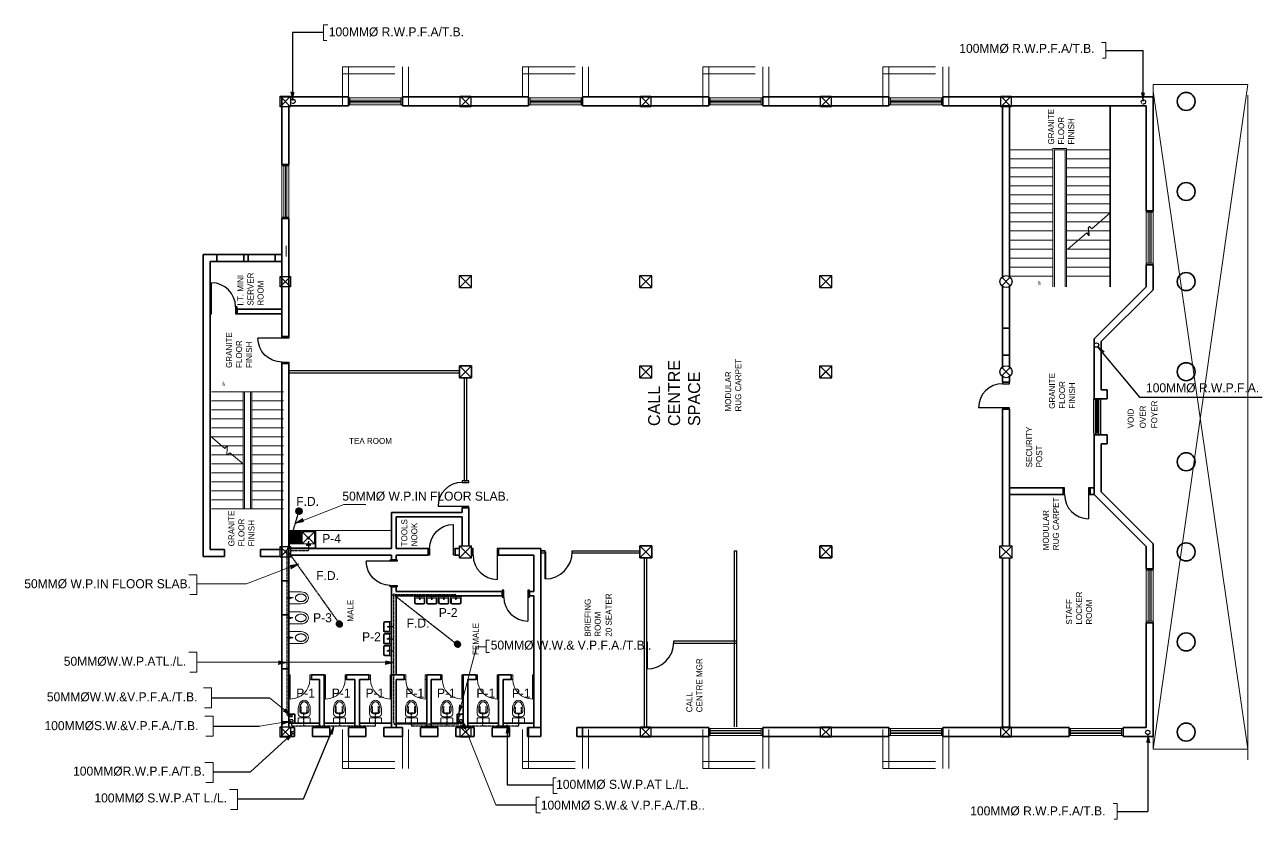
# Model space of a CAD drawing. Header units: millimetres. Extents: x -162225 to 333452, y -329082 to -56676.
# Drawn here: x 20027 to 61241, y -133735 to -107278 of the extents above; entities that cross this region are included whole.
import ezdxf

# ---------------------------------------------------------------- set-up
doc = ezdxf.new("R2010")
doc.units = ezdxf.units.MM
doc.header["$LTSCALE"] = 7
doc.header["$MEASUREMENT"] = 0
doc.linetypes.add('DASHED2', pattern=[0.375, 0.25, -0.125])
doc.linetypes.add('HIDDEN', pattern=[0.375, 0.25, -0.125])
doc.layers.get('0').update_dxf_attribs({"lineweight": 5})
for name, color, linetype, lineweight in [('Dim', 1, 'Continuous', 13), ('Fixtures', 7, 'Continuous', 5), ('gridlines', 8, 'DASHED2', 5), ('Handrails', 8, 'Continuous', 5), ('LAYER1', 8, 'Continuous', 5), ('Layer2', 8, 'Continuous', 25), ('Layer4', 8, 'Continuous', 5), ('Layer5', 8, 'Continuous', 25), ("Supervisor's seat", 8, 'Continuous', 25), ('text', 8, 'Continuous', 5), ('TEXT3', 8, 'Continuous', 5), ('WALLS', 8, 'Continuous', 35), ('WIN-DOOR', 8, 'Continuous', 13), ('win_doors', 8, 'Continuous', 13), ('WINDOWS_DOORS', 8, 'Continuous', 5)]:
    doc.layers.add(name, color=color, linetype=linetype, lineweight=lineweight)
doc.layers.add('DOORS', color=8, linetype='Continuous')
doc.layers.add('DRAINAGE', color=6, linetype='Continuous')
doc.layers.get('Dim').off()
doc.styles.add('LUCY', font='LSANSI.TTF')
doc.styles.add('STYLUS', font='stylu.ttf')

# ---------------------------------------------------------------- blocks, each defined once
blk = doc.blocks.new('W1800')
at = {"layer": 'WIN-DOOR'}
for points in [[(0, 0), (230, 0), (230, -50), (0, -50)], [(0, -1800), (230, -1800), (230, -1750), (0, -1750)]]:
    blk.add_lwpolyline(points, close=True, dxfattribs=at)
at = {"layer": 'WINDOWS_DOORS'}
for p, q in [((0, -1800), (0, 0)), ((0, 0), (230, 0)), ((230, 0), (230, -1800)), ((69, -1750), (69, -50)), ((114, -50), (114, -1750)), ((161, -1750), (161, -50)), ((230, -1800), (0, -1800))]:
    blk.add_line(p, q, dxfattribs=at)
blk = doc.blocks.new('w1200')
for p, q in [((50, 230), (0, 230)), ((0, 165), (1200, 165)), ((0, 65), (1200, 65)), ((0, 0), (50, 0)), ((50, 230), (1200, 230)), ((50, 65), (50, 165)), ((50, 125), (1150, 125)), ((50, 105), (1150, 105)), ((50, 0), (1200, 0)), ((1200, 230), (1150, 230)), ((1150, 165), (1150, 65)), ((1150, 0), (1200, 0))]:
    blk.add_line(p, q)
blk = doc.blocks.new('STEP ARROW')
at = {"layer": 'text', "insert": (4454, 51), "char_height": 80, "width": 68, "attachment_point": 7}
blk.add_mtext('{\\fStylus BT|b0|i0|c0|p34;UP}', dxfattribs=at)
blk = doc.blocks.new('STEP CUT')
at = {"layer": 'Handrails', "linetype": 'Continuous'}
for p, q in [((333, 571), (-86, 79)), ((-225, -85), (-599, -524))]:
    blk.add_line(p, q, dxfattribs=at)
for points, knots in [([(-224, 17), (-266, 20), (-337, 17), (-265, -49), (-225, -85)], [321.725709, 321.725709, 321.725709, 321.725709, 418.129398, 535.034836, 535.034836, 535.034836, 535.034836]), ([(-86, 79), (-42, 49), (80, -36), (-134, 10), (-224, 17)], [0, 0, 0, 0, 115.30598, 321.725709, 321.725709, 321.725709, 321.725709])]:
    blk.add_open_spline(points, degree=3, knots=knots, dxfattribs=at)
blk = doc.blocks.new('wc')
for p, q in [((0, 458), (0, 308)), ((50, 458), (50, 408)), ((350, 408), (350, 458)), ((400, 308), (400, 458)), ((0, 150), (0, 0)), ((0, 0), (400, 0)), ((25, 175), (375, 175)), ((100, 208), (300, 208)), ((150, 308), (250, 308)), ((190, 208), (190, 175)), ((210, 208), (210, 175)), ((400, 0), (400, 150))]:
    blk.add_line(p, q)
for centre, radius, start, end in [((100, 308), 100, 180, 270), ((25, 150), 25, 90, 180), ((150, 408), 100, 180, 270), ((250, 408), 100, 270, 0), ((300, 308), 100, 270, 0), ((300, 308), 100, 270, 0), ((375, 150), 25, 360, 90)]:
    blk.add_arc(centre, radius, start, end)
blk.add_ellipse((200, 458), major_axis=(0, 300), ratio=0.666667, start_param=4.712389, end_param=7.853982)
blk.add_open_spline([(350, 458), (350, 466), (350, 474), (348, 496), (347, 510), (342, 537), (339, 551), (332, 576), (327, 588), (318, 611), (312, 622), (301, 641), (294, 650), (283, 665), (277, 670), (266, 681), (261, 685), (250, 693), (244, 696), (233, 701), (228, 703), (217, 706), (212, 707), (201, 708), (196, 708), (185, 706), (180, 705), (169, 702), (163, 700), (152, 694), (147, 691), (136, 682), (130, 678), (119, 667), (114, 661), (104, 647), (99, 640), (89, 624), (85, 616), (77, 598), (73, 589), (66, 569), (63, 559), (58, 538), (56, 527), (53, 506), (52, 494), (50, 475), (50, 466), (50, 458)], degree=3, knots=[4.712389, 4.712389, 4.712389, 4.712389, 4.805294, 4.805294, 4.96378, 4.96378, 5.122267, 5.122267, 5.280753, 5.280753, 5.439239, 5.439239, 5.597725, 5.597725, 5.724795, 5.724795, 5.851866, 5.851866, 5.978936, 5.978936, 6.106006, 6.106006, 6.233076, 6.233076, 6.360146, 6.360146, 6.487216, 6.487216, 6.614287, 6.614287, 6.741357, 6.741357, 6.868427, 6.868427, 6.995497, 6.995497, 7.122567, 7.122567, 7.249638, 7.249638, 7.376708, 7.376708, 7.503778, 7.503778, 7.630848, 7.630848, 7.757918, 7.757918, 7.853982, 7.853982, 7.853982, 7.853982])
blk = doc.blocks.new('d750l-150')
at = {"layer": 'WINDOWS_DOORS'}
blk.add_line((50, 150), (50, 800), dxfattribs=at)
for points in [[(50, 0), (0, 0), (0, 150), (50, 150)], [(750, 0), (700, 0), (700, 150), (750, 150)]]:
    blk.add_lwpolyline(points, close=True, dxfattribs=at)
blk.add_arc((50, 150), 650, 0, 90, dxfattribs=at)
blk = doc.blocks.new('bidet')
for p, q in [((0, 400), (0, 0)), ((0, 0), (400, 0)), ((0, 0), (200, 0)), ((0, 0), (200, 0)), ((400, 0), (400, 400))]:
    blk.add_line(p, q)
for radius in [23.9, 18.9, 13.9]:
    blk.add_circle((200, 50), radius)
blk.add_ellipse((200, 400), major_axis=(0, 256), ratio=0.780874, start_param=4.712389, end_param=7.853982)
for points in [[(325, 400), (325, 406), (325, 413), (323, 429), (322, 439), (318, 459), (316, 469), (309, 487), (306, 496), (298, 512), (293, 520), (284, 534), (279, 540), (268, 551), (263, 556), (252, 564), (246, 568), (235, 574), (229, 576), (218, 579), (213, 580), (202, 581), (197, 581), (186, 580), (180, 579), (169, 576), (164, 573), (153, 567), (147, 564), (136, 555), (131, 550), (120, 538), (115, 532), (106, 518), (101, 510), (93, 494), (90, 485), (84, 466), (81, 457), (78, 437), (76, 427), (75, 411), (75, 406), (75, 400)], [(325, 400), (325, 394), (325, 387), (323, 371), (322, 361), (318, 341), (316, 331), (309, 313), (306, 304), (298, 288), (293, 280), (284, 266), (279, 260), (268, 249), (263, 244), (252, 236), (246, 232), (235, 226), (229, 224), (218, 221), (213, 220), (202, 219), (197, 219), (186, 220), (180, 221), (169, 224), (164, 227), (153, 233), (147, 236), (136, 245), (131, 250), (120, 262), (115, 268), (106, 282), (101, 290), (93, 306), (90, 315), (84, 334), (81, 343), (78, 363), (76, 373), (75, 389), (75, 394), (75, 400)]]:
    blk.add_open_spline(points, degree=3, knots=[4.712389, 4.712389, 4.712389, 4.712389, 4.809848, 4.809848, 4.965569, 4.965569, 5.121291, 5.121291, 5.277012, 5.277012, 5.432733, 5.432733, 5.588455, 5.588455, 5.744176, 5.744176, 5.899897, 5.899897, 6.055619, 6.055619, 6.21134, 6.21134, 6.367061, 6.367061, 6.522783, 6.522783, 6.678504, 6.678504, 6.834226, 6.834226, 6.989947, 6.989947, 7.145668, 7.145668, 7.30139, 7.30139, 7.457111, 7.457111, 7.612832, 7.612832, 7.768554, 7.768554, 7.853982, 7.853982, 7.853982, 7.853982])
blk = doc.blocks.new('d900l')
at = {"linetype": 'ByBlock'}
blk.add_line((50, 230), (50, 1030), dxfattribs=at)
for points in [[(0, 0), (50, 0), (50, 230), (0, 230)], [(850, 0), (900, 0), (900, 230), (850, 230)]]:
    blk.add_lwpolyline(points, close=True, dxfattribs=at)
blk.add_arc((50, 230), 800, 0, 90, dxfattribs=at)
blk = doc.blocks.new('900 DOOR 2')
at = {"layer": 'Layer5'}
for p, q in [((900, 20), (0, 20)), ((900, 0), (0, 0))]:
    blk.add_line(p, q, dxfattribs=at)
blk.add_arc((0, 0), 900, 0, 90, dxfattribs=at)
blk = doc.blocks.new('sink900')
for p, q in [((0, 600), (0, 0)), ((900, 600), (0, 600)), ((0, 600), (50, 600)), ((0, 600), (100, 600)), ((20, 580), (20, 20)), ((880, 580), (20, 580)), ((450, 450), (50, 50)), ((50, 450), (450, 50)), ((50, 450), (50, 50)), ((450, 450), (50, 450)), ((168, 489), (325, 489)), ((230, 518), (230, 390)), ((230, 518), (260, 518)), ((260, 518), (260, 390)), ((450, 50), (450, 450)), ((450, 50), (450, 450)), ((450, 450), (850, 450)), ((490, 50), (490, 450)), ((490, 425), (850, 425)), ((850, 450), (850, 50)), ((880, 20), (880, 580)), ((900, 0), (900, 600)), ((0, 0), (900, 0)), ((20, 20), (880, 20)), ((50, 50), (450, 50)), ((260, 390), (230, 390)), ((490, 400), (850, 400)), ((490, 375), (850, 375)), ((490, 350), (850, 350)), ((490, 325), (850, 325)), ((490, 300), (850, 300)), ((490, 275), (850, 275)), ((850, 250), (490, 250)), ((850, 225), (490, 225)), ((850, 225), (490, 225)), ((850, 200), (490, 200)), ((850, 175), (490, 175)), ((850, 150), (490, 150)), ((850, 125), (490, 125)), ((850, 100), (490, 100)), ((850, 75), (490, 75)), ((850, 50), (490, 50))]:
    blk.add_line(p, q)
for centre, radius in [((197, 485), 20), ((288, 485), 20), ((250, 250), 40), ((250, 250), 30)]:
    blk.add_circle(centre, radius)
blk = doc.blocks.new('BASIN350')
for p, q in [((0, 200), (0, 0)), ((0, 0), (350, 0)), ((25, 200), (25, 50)), ((25, 50), (325, 50)), ((300, 250), (50, 250)), ((300, 225), (50, 225)), ((325, 50), (325, 200)), ((350, 0), (350, 200))]:
    blk.add_line(p, q)
for radius in [17.4, 12.4]:
    blk.add_circle((175, 75), radius)
for centre, radius, start, end in [((50, 200), 50, 90, 180), ((50, 200), 25, 90, 180), ((300, 200), 50, 0, 90), ((300, 200), 25, 360, 90)]:
    blk.add_arc(centre, radius, start, end)

msp = doc.modelspace()

# ---------------------------------------------------------------- hatches: boundary and pattern name
at = {"layer": 'Fixtures'}
h = msp.add_hatch(dxfattribs=at)
h.set_pattern_fill('ANSI31', color=256, scale=36, style=0)
h.set_pattern_definition([(45, (-2126.2427, -45971.2037), (-3.18198052, 3.18198052), [])])
h.paths.add_polyline_path([(29266, -123475, 1), (29053, -123475, 1)])
h = msp.add_hatch(dxfattribs=at)
h.set_pattern_fill('ANSI31', color=256, scale=36, style=0)
h.set_pattern_definition([(45, (-780.5463, -49730.9195), (-3.18198052, 3.18198052), [])])
h.paths.add_polyline_path([(30612, -127235, 1), (30399, -127235, 1)])
h = msp.add_hatch(dxfattribs=at)
h.set_pattern_fill('ANSI31', color=256, scale=36, style=0)
h.set_pattern_definition([(45, (3154.2024, -50400.601), (-3.18198052, 3.18198052), [])])
h.paths.add_polyline_path([(34547, -127905, 1), (34334, -127905, 1)])

# ---------------------------------------------------------------- linework, layer by layer
at = {"layer": 'DRAINAGE', "color": 6, "linetype": 'HIDDEN', "lineweight": 25}
for p, q in [((28775, -124774), (29131, -123578)), ((28796, -124824), (30518, -127242)), ((28801, -124786), (29477, -124786)), ((29477, -124476), (29477, -124789)), ((32361, -126293), (34441, -127924))]:
    msp.add_line(p, q, dxfattribs=at)
at = {"layer": 'DRAINAGE', "color": 6, "linetype": 'HIDDEN'}
for p, q in [((28762, -130261), (28762, -124839)), ((28771, -126350), (28979, -126350)), ((32322, -130540), (32322, -126301)), ((32369, -126246), (34350, -126246)), ((33176, -126252), (33176, -126432)), ((33577, -126251), (33577, -126431)), ((33979, -126249), (33979, -126430)), ((34380, -126276), (34380, -126423)), ((28762, -127016), (28970, -127016)), ((32097, -127321), (32322, -127321)), ((28765, -127682), (28973, -127682)), ((32083, -127724), (32319, -127724)), ((32090, -128124), (32326, -128124)), ((28792, -130291), (28879, -130291)), ((34454, -130570), (32352, -130570)), ((34484, -130540), (34484, -130307))]:
    msp.add_line(p, q, dxfattribs=at)
at = {"layer": 'DRAINAGE', "color": 3, "linetype": 'HIDDEN', "lineweight": 25}
for p, q in [((29229, -130196), (29229, -129982)), ((29229, -130196), (29432, -130196)), ((29326, -130637), (29326, -130196)), ((29432, -130196), (29432, -129982)), ((30404, -130196), (30404, -129982)), ((30404, -130196), (30608, -130196)), ((30523, -130637), (30523, -130196)), ((30608, -130196), (30608, -129982)), ((31605, -130196), (31605, -129982)), ((31605, -130196), (31809, -130196)), ((31707, -130607), (31707, -130196)), ((31809, -130196), (31809, -129982)), ((32812, -130196), (32812, -129982)), ((32812, -130196), (33016, -130196)), ((32904, -130607), (32904, -130196)), ((33016, -130196), (33016, -129982)), ((33986, -130196), (33986, -129982)), ((33986, -130196), (34189, -130196)), ((34100, -130637), (34100, -130196)), ((34189, -130196), (34189, -129982)), ((35193, -130196), (35193, -129982)), ((35193, -130196), (35396, -130196)), ((35285, -130637), (35285, -130196)), ((35396, -130196), (35396, -129982)), ((36366, -130201), (36366, -129987)), ((36367, -130201), (36570, -130201)), ((36481, -130607), (36481, -130201)), ((36570, -130201), (36570, -129987))]:
    msp.add_line(p, q, dxfattribs=at)
at = {"layer": 'DRAINAGE', "color": 3, "linetype": 'HIDDEN'}
for p, q in [((28915, -130500), (28915, -130607)), ((31677, -130637), (28945, -130637)), ((36451, -130637), (32934, -130637)), ((34555, -130504), (34555, -130637))]:
    msp.add_line(p, q, dxfattribs=at)
at = {"layer": 'DRAINAGE', "color": 6, "linetype": 'HIDDEN', "lineweight": 25}
for centre, radius in [((28959, -109828), 72.8), ((57283, -109850), 72.8), ((28765, -124800), 39), ((57429, -130842), 72.8)]:
    msp.add_circle(centre, radius, dxfattribs=at)
at = {"layer": 'DRAINAGE', "color": 6}
for centre, radius in [((28892, -130294), 37.5), ((34483, -130276), 37.5), ((28958, -130847), 50)]:
    msp.add_circle(centre, radius, dxfattribs=at)
at = {"layer": 'DRAINAGE', "color": 3, "linetype": 'HIDDEN'}
for centre in [(28908, -130458), (34557, -130458)]:
    msp.add_circle(centre, 50, dxfattribs=at)
at = {"layer": 'DRAINAGE', "color": 6, "linetype": 'HIDDEN'}
for centre, start, end in [((34350, -126276), 360, 90), ((28792, -130261), 180, 270), ((32352, -130540), 180, 270), ((34454, -130540), 270, 0)]:
    msp.add_arc(centre, 30, start, end, dxfattribs=at)
at = {"layer": 'DRAINAGE', "color": 3, "linetype": 'HIDDEN'}
for centre, start, end in [((28945, -130607), 180, 270), ((32934, -130607), 180, 270), ((36451, -130607), 270, 0)]:
    msp.add_arc(centre, 30, start, end, dxfattribs=at)
at = {"layer": 'DRAINAGE', "color": 3, "linetype": 'HIDDEN', "lineweight": 25}
msp.add_arc((31677, -130607), 30, 270, 360, dxfattribs=at)
at = {"layer": 'Fixtures'}
for p, q in [((32242, -124116), (28822, -124116)), ((33880, -130073), (33880, -130223)), ((33930, -130073), (33930, -130123)), ((34030, -130223), (34130, -130223)), ((34230, -130123), (34230, -130073)), ((34280, -130223), (34280, -130073)), ((36270, -130073), (36270, -130223)), ((36320, -130073), (36320, -130123)), ((36420, -130223), (36520, -130223)), ((36620, -130123), (36620, -130073)), ((36670, -130223), (36670, -130073)), ((33880, -130381), (33880, -130531)), ((33880, -130531), (34280, -130531)), ((33905, -130356), (34255, -130356)), ((33980, -130323), (34180, -130323)), ((34070, -130323), (34070, -130356)), ((34090, -130323), (34090, -130356)), ((34280, -130531), (34280, -130381)), ((36270, -130381), (36270, -130531)), ((36270, -130531), (36670, -130531)), ((36295, -130356), (36645, -130356)), ((36370, -130323), (36570, -130323)), ((36460, -130323), (36460, -130356)), ((36480, -130323), (36480, -130356)), ((36670, -130531), (36670, -130381))]:
    msp.add_line(p, q, dxfattribs=at)
at = {"layer": 'Fixtures', "lineweight": 25}
for centre, radius in [((29160, -123475), 106), ((29175, -123505), 46.8)]:
    msp.add_circle(centre, radius, dxfattribs=at)
at = {"layer": 'Fixtures'}
for centre, radius, start, end in [((33980, -130223), 100, 180, 270), ((34030, -130123), 100, 180, 270), ((34130, -130123), 100, 270, 0), ((34180, -130223), 100, 270, 0), ((34180, -130223), 100, 270, 0), ((36370, -130223), 100, 180, 270), ((36420, -130123), 100, 180, 270), ((36520, -130123), 100, 270, 0), ((36570, -130223), 100, 270, 0), ((36570, -130223), 100, 270, 0), ((33905, -130381), 25, 90, 180), ((34255, -130381), 25, 0, 90), ((36295, -130381), 25, 90, 180), ((36645, -130381), 25, 0, 90)]:
    msp.add_arc(centre, radius, start, end, dxfattribs=at)
for centre in [(34080, -130073), (36470, -130073)]:
    msp.add_ellipse(centre, major_axis=(0, 300), ratio=0.666667, start_param=4.712389, end_param=7.853982, dxfattribs=at)
for points in [[(34230, -130073), (34230, -130065), (34230, -130056), (34228, -130034), (34227, -130020), (34222, -129993), (34219, -129980), (34212, -129955), (34207, -129942), (34198, -129920), (34192, -129909), (34180, -129889), (34174, -129880), (34162, -129866), (34157, -129860), (34146, -129850), (34141, -129845), (34130, -129838), (34124, -129835), (34113, -129829), (34108, -129827), (34097, -129824), (34091, -129824), (34081, -129823), (34076, -129823), (34065, -129824), (34060, -129825), (34049, -129829), (34043, -129831), (34032, -129837), (34027, -129840), (34016, -129848), (34010, -129853), (33999, -129864), (33994, -129870), (33984, -129883), (33979, -129890), (33969, -129906), (33965, -129914), (33957, -129932), (33953, -129942), (33946, -129961), (33943, -129971), (33938, -129992), (33936, -130003), (33933, -130025), (33931, -130036), (33930, -130056), (33930, -130064), (33930, -130073)], [(36620, -130073), (36620, -130065), (36620, -130056), (36618, -130034), (36617, -130020), (36612, -129993), (36609, -129980), (36602, -129955), (36597, -129942), (36588, -129920), (36582, -129909), (36570, -129889), (36564, -129880), (36552, -129866), (36547, -129860), (36536, -129850), (36531, -129845), (36520, -129838), (36514, -129835), (36503, -129829), (36498, -129827), (36487, -129824), (36481, -129824), (36471, -129823), (36466, -129823), (36455, -129824), (36450, -129825), (36439, -129829), (36433, -129831), (36422, -129837), (36417, -129840), (36406, -129848), (36400, -129853), (36389, -129864), (36384, -129870), (36374, -129883), (36369, -129890), (36359, -129906), (36355, -129914), (36347, -129932), (36343, -129942), (36336, -129961), (36333, -129971), (36328, -129992), (36326, -130003), (36323, -130025), (36321, -130036), (36320, -130056), (36320, -130064), (36320, -130073)]]:
    msp.add_open_spline(points, degree=3, knots=[4.712389, 4.712389, 4.712389, 4.712389, 4.805294, 4.805294, 4.96378, 4.96378, 5.122267, 5.122267, 5.280753, 5.280753, 5.439239, 5.439239, 5.597725, 5.597725, 5.724795, 5.724795, 5.851866, 5.851866, 5.978936, 5.978936, 6.106006, 6.106006, 6.233076, 6.233076, 6.360146, 6.360146, 6.487216, 6.487216, 6.614287, 6.614287, 6.741357, 6.741357, 6.868427, 6.868427, 6.995497, 6.995497, 7.122567, 7.122567, 7.249638, 7.249638, 7.376708, 7.376708, 7.503778, 7.503778, 7.630848, 7.630848, 7.757918, 7.757918, 7.853982, 7.853982, 7.853982, 7.853982], dxfattribs=at)
at = {"layer": 'gridlines', "color": 206, "linetype": 'Continuous', "lineweight": 30, "ltscale": 3000}
for p, q in [((34670, -122466), (34746, -122466)), ((37212, -124791), (37362, -124791)), ((37212, -124793), (37362, -124793)), ((37212, -124868), (37362, -124868)), ((37362, -124868), (37362, -124793)), ((38262, -124868), (38262, -124793))]:
    msp.add_line(p, q, dxfattribs=at)
at = {"layer": 'Handrails'}
for p, q in [((54272, -116005), (54272, -111396)), ((54272, -111396), (54727, -111396)), ((54322, -116005), (54322, -111446)), ((54322, -111446), (54677, -111446)), ((54677, -116005), (54677, -111446)), ((54727, -113246), (54727, -111396)), ((54727, -116005), (54727, -113246)), ((55562, -114069), (56177, -113546)), ((54767, -114746), (55398, -114209)), ((27298, -123403), (27298, -119503)), ((27348, -123403), (27348, -119503)), ((27543, -123403), (27543, -119503)), ((27593, -123403), (27593, -119503))]:
    msp.add_line(p, q, dxfattribs=at)
at = {"layer": 'Handrails', "lineweight": 25}
msp.add_spline([(55398, -114209), (55472, -114297), (55472, -113994), (55562, -114069)], degree=3, dxfattribs=at)
at = {"layer": 'LAYER1'}
for p, q in [((57607, -109266), (60757, -109266)), ((57607, -109716), (57607, -109266)), ((57607, -131396), (60757, -109266)), ((60757, -131396), (57607, -109491)), ((60757, -131753), (60757, -109623)), ((28532, -109656), (28882, -110006)), ((28882, -109656), (28532, -110006)), ((34532, -109656), (34882, -110006)), ((34882, -109656), (34532, -110006)), ((40532, -109656), (40882, -110006)), ((40882, -109656), (40532, -110006)), ((46532, -109656), (46882, -110006)), ((46882, -109656), (46532, -110006)), ((52532, -109656), (52882, -110006)), ((52882, -109656), (52532, -110006)), ((52822, -111446), (54272, -111446)), ((54727, -111446), (56177, -111446)), ((52822, -111746), (54272, -111746)), ((52822, -112046), (54272, -112046)), ((54727, -111746), (56177, -111746)), ((54727, -112046), (56177, -112046)), ((52822, -112346), (54272, -112346)), ((54727, -112346), (56177, -112346)), ((52822, -112646), (54272, -112646)), ((54727, -112646), (56177, -112646)), ((52822, -112946), (54272, -112946)), ((52822, -113246), (54272, -113246)), ((54727, -112946), (56177, -112946)), ((54727, -113246), (56177, -113246)), ((52822, -113546), (54272, -113546)), ((54727, -113546), (56177, -113546)), ((52822, -113846), (54272, -113846)), ((52822, -114146), (54272, -114146)), ((54727, -113846), (55825, -113846)), ((54727, -114146), (55468, -114146)), ((55468, -114146), (56177, -114146)), ((55825, -113846), (56177, -113846)), ((52822, -114446), (54272, -114446)), ((54727, -114446), (55120, -114446)), ((55120, -114446), (56177, -114446)), ((52822, -114746), (54272, -114746)), ((54727, -114746), (56177, -114746)), ((52822, -115046), (54272, -115046)), ((52822, -115346), (54272, -115346)), ((54727, -115046), (56177, -115046)), ((54727, -115346), (56177, -115346)), ((28532, -115656), (28882, -116006)), ((28882, -115656), (28532, -116006)), ((34507, -115631), (34907, -116031)), ((34507, -116031), (34907, -115631)), ((40507, -115631), (40907, -116031)), ((40507, -116031), (40907, -115631)), ((46507, -115631), (46907, -116031)), ((46507, -116031), (46907, -115631)), ((46566, -115689), (46849, -115972)), ((46849, -115689), (46566, -115972)), ((52566, -115689), (52849, -115972)), ((52849, -115689), (52566, -115972)), ((52822, -115646), (54272, -115646)), ((54727, -115646), (56177, -115646)), ((40507, -118631), (40907, -119031)), ((40507, -119031), (40907, -118631)), ((46507, -118631), (46907, -119031)), ((46507, -119031), (46907, -118631)), ((46566, -118689), (46849, -118972)), ((46849, -118689), (46566, -118972)), ((52566, -118689), (52849, -118972)), ((52849, -118689), (52566, -118972)), ((28643, -119503), (26248, -119503)), ((27298, -119803), (26248, -119803)), ((28643, -119803), (27593, -119803)), ((27298, -120103), (26248, -120103)), ((28643, -120103), (27593, -120103)), ((27298, -120403), (26248, -120403)), ((27298, -120703), (26248, -120703)), ((28643, -120403), (27593, -120403)), ((28643, -120703), (27593, -120703)), ((27298, -121003), (26248, -121003)), ((28643, -121003), (27593, -121003)), ((26593, -121303), (26248, -121303)), ((27298, -121303), (26593, -121303)), ((28643, -121303), (27593, -121303)), ((26946, -121603), (26248, -121603)), ((27298, -121903), (26248, -121903)), ((27298, -121603), (26946, -121603)), ((28643, -121603), (27593, -121603)), ((28643, -121903), (27593, -121903)), ((27298, -122203), (26248, -122203)), ((28643, -122203), (27593, -122203)), ((27298, -122503), (26248, -122503)), ((27298, -122803), (26248, -122803)), ((28643, -122503), (27593, -122503)), ((28643, -122803), (27593, -122803)), ((27298, -123103), (26248, -123103)), ((28643, -123103), (27593, -123103)), ((28643, -123403), (26248, -123403)), ((28532, -124656), (28882, -125006)), ((28882, -124656), (28532, -125006)), ((34510, -124628), (34910, -125028)), ((34510, -125028), (34910, -124628)), ((52507, -124631), (52907, -125031)), ((52507, -125031), (52907, -124631)), ((28532, -130656), (28882, -131006)), ((28882, -130656), (28532, -131006)), ((34532, -130656), (34882, -131006)), ((34882, -130656), (34532, -131006)), ((40532, -130656), (40882, -131006)), ((40882, -130656), (40532, -131006)), ((46532, -130656), (46882, -131006)), ((46882, -130656), (46532, -131006)), ((52532, -130656), (52882, -131006)), ((52882, -130656), (52532, -131006)), ((57607, -131396), (57607, -130946)), ((57607, -131396), (60757, -131396))]:
    msp.add_line(p, q, dxfattribs=at)
at = {"layer": 'Layer2'}
for p, q in [((34507, -115631), (34907, -115631)), ((34507, -116031), (34507, -115631)), ((34907, -116031), (34907, -115631)), ((40507, -115631), (40907, -115631)), ((40507, -116031), (40507, -115631)), ((40907, -116031), (40907, -115631)), ((46507, -115631), (46907, -115631)), ((46507, -116031), (46507, -115631)), ((46907, -116031), (46907, -115631)), ((34507, -116031), (34907, -116031)), ((40507, -116031), (40907, -116031)), ((46507, -116031), (46907, -116031)), ((40507, -118631), (40907, -118631)), ((40507, -119031), (40507, -118631)), ((40907, -119031), (40907, -118631)), ((46507, -118631), (46907, -118631)), ((46507, -119031), (46507, -118631)), ((46907, -119031), (46907, -118631)), ((40507, -119031), (40907, -119031)), ((46507, -119031), (46907, -119031)), ((34510, -124628), (34910, -124628)), ((34510, -125028), (34510, -124628)), ((34910, -125028), (34910, -124628)), ((52507, -124631), (52907, -124631)), ((52507, -125031), (52507, -124631)), ((52907, -125031), (52907, -124631)), ((34510, -125028), (34910, -125028)), ((52507, -125031), (52907, -125031))]:
    msp.add_line(p, q, dxfattribs=at)
at = {"layer": 'Layer2', "lineweight": 25}
for points in [[(28882, -109656), (28882, -110006), (28532, -110006), (28532, -109656)], [(34882, -109656), (34882, -110006), (34532, -110006), (34532, -109656)], [(40882, -109656), (40882, -110006), (40532, -110006), (40532, -109656)], [(46882, -109656), (46882, -110006), (46532, -110006), (46532, -109656)], [(52882, -109656), (52882, -110006), (52532, -110006), (52532, -109656)], [(28882, -115656), (28882, -116006), (28532, -116006), (28532, -115656)], [(28882, -124656), (28882, -125006), (28532, -125006), (28532, -124656)], [(28882, -130656), (28882, -131006), (28532, -131006), (28532, -130656)], [(34882, -130656), (34882, -131006), (34532, -131006), (34532, -130656)], [(40882, -130656), (40882, -131006), (40532, -131006), (40532, -130656)], [(46882, -130656), (46882, -131006), (46532, -131006), (46532, -130656)], [(52882, -130656), (52882, -131006), (52532, -131006), (52532, -130656)]]:
    msp.add_lwpolyline(points, close=True, dxfattribs=at)
at = {"layer": 'Layer2'}
for centre in [(52707, -115831), (52707, -118831)]:
    msp.add_circle(centre, 200, dxfattribs=at)
at = {"layer": 'Layer4', "linetype": 'DASHED2', "ltscale": 1000}
for p, q in [((30607, -108681), (32807, -108681)), ((30607, -109981), (30607, -108681)), ((30807, -109981), (30807, -108681)), ((32607, -109981), (32607, -108681)), ((32807, -109981), (32807, -108681)), ((36607, -108681), (38807, -108681)), ((36607, -109681), (36607, -108681)), ((36807, -109981), (36807, -108681)), ((38607, -109981), (38607, -108681)), ((38807, -109681), (38807, -108681)), ((42607, -108681), (44807, -108681)), ((42607, -109981), (42607, -108681)), ((42807, -109981), (42807, -108681)), ((44607, -109981), (44607, -108681)), ((44807, -109981), (44807, -108681)), ((48607, -108681), (50807, -108681)), ((48607, -109981), (48607, -108681)), ((48807, -109981), (48807, -108681)), ((50607, -109981), (50607, -108681)), ((50807, -109981), (50807, -108681)), ((30607, -108911), (32807, -108911)), ((36607, -108911), (38807, -108911)), ((42607, -108911), (44807, -108911)), ((48607, -108911), (50807, -108911)), ((42607, -130741), (42607, -132041)), ((42807, -130741), (42807, -132041)), ((44607, -130741), (44607, -132041)), ((44807, -130741), (44807, -132041)), ((48607, -130741), (48607, -132041)), ((48807, -130741), (48807, -132041)), ((50607, -130741), (50607, -132041)), ((50807, -130741), (50807, -132041)), ((42607, -131811), (44807, -131811)), ((48607, -131811), (50807, -131811)), ((42607, -132041), (44807, -132041)), ((48607, -132041), (50807, -132041))]:
    msp.add_line(p, q, dxfattribs=at)
at = {"layer": 'Layer4', "color": 8, "linetype": 'DASHED2', "ltscale": 1000}
for p, q in [((30607, -130741), (30607, -132041)), ((30807, -130741), (30807, -132041)), ((32607, -130741), (32607, -132041)), ((32807, -130741), (32807, -132041)), ((36607, -130741), (36607, -132041)), ((36807, -130741), (36807, -132041)), ((38607, -130741), (38607, -132041)), ((38807, -130741), (38807, -132041)), ((30607, -131811), (32807, -131811)), ((36607, -131811), (38807, -131811)), ((30607, -132041), (32807, -132041)), ((36607, -132041), (38807, -132041))]:
    msp.add_line(p, q, dxfattribs=at)
at = {"layer": 'TEXT3', "color": 1, "lineweight": 25}
for p, q in [((28950, -107540), (28950, -109723)), ((29979, -107540), (28950, -107540)), ((56029, -108130), (57276, -108130)), ((57276, -109827), (57276, -108130)), ((28894, -109513), (28952, -109806)), ((57218, -109534), (57276, -109827)), ((55745, -117990), (57149, -119680)), ((55977, -118179), (55745, -117990)), ((57149, -119680), (61241, -119680)), ((29291, -123726), (29039, -123887)), ((28891, -125385), (29143, -125225)), ((28469, -128566), (28762, -128507)), ((32029, -128566), (32322, -128507)), ((26248, -129696), (28177, -129696)), ((28633, -130128), (28899, -130264)), ((34507, -129930), (34488, -130229)), ((26297, -130638), (27848, -130638)), ((28585, -130571), (28864, -130465)), ((29315, -133054), (30328, -130617)), ((30269, -130910), (30328, -130617)), ((34754, -130701), (34591, -130450)), ((36098, -130587), (36098, -132593)), ((36156, -130880), (36098, -130587)), ((28794, -131097), (28971, -130856)), ((57435, -130893), (57435, -133473)), ((57493, -131186), (57435, -130893)), ((26297, -132159), (27551, -132159)), ((36098, -132593), (37621, -132593)), ((27118, -133054), (29315, -133054)), ((35716, -133259), (37064, -133259)), ((56413, -133473), (57435, -133473))]:
    msp.add_line(p, q, dxfattribs=at)
at = {"layer": 'TEXT3', "color": 1}
for p, q in [((30120, -107278), (29979, -107278)), ((29979, -107278), (29979, -107802)), ((29979, -107802), (30088, -107802)), ((55888, -107868), (56029, -107868)), ((56029, -107868), (56029, -108392)), ((56029, -108392), (55920, -108392)), ((28735, -114638), (28735, -114999)), ((29039, -123887), (30650, -123259)), ((30650, -123259), (31383, -123259)), ((27414, -125894), (29143, -125225)), ((25491, -125592), (25760, -125592)), ((25760, -125592), (25760, -126256)), ((25760, -125894), (27414, -125894)), ((25760, -126256), (25523, -126256)), ((25491, -128170), (25760, -128170)), ((25760, -128170), (25760, -128835)), ((34488, -130229), (35077, -127996)), ((35077, -127996), (35397, -127996)), ((35397, -128187), (35397, -127770)), ((35397, -127770), (35509, -127770)), ((25760, -128507), (32322, -128507)), ((35397, -128187), (35509, -128187)), ((25760, -128835), (25523, -128835)), ((25979, -129358), (26248, -129358)), ((26248, -129358), (26248, -130023)), ((28899, -130264), (28177, -129696)), ((26248, -130023), (26011, -130023)), ((26028, -130300), (26297, -130300)), ((26297, -130300), (26297, -130965)), ((27848, -130638), (28864, -130465)), ((34613, -130497), (35716, -133259)), ((26297, -130965), (26060, -130965)), ((27551, -132159), (28971, -130856)), ((26028, -131845), (26297, -131845)), ((26297, -131845), (26297, -132509)), ((26297, -132509), (26060, -132509)), ((37621, -132878), (37621, -132354)), ((37621, -132354), (37730, -132354)), ((26848, -132746), (27118, -132746)), ((27118, -132746), (27118, -133410)), ((37064, -133521), (37064, -132997)), ((37064, -132997), (37173, -132997)), ((37762, -132878), (37621, -132878)), ((27118, -133410), (26881, -133410)), ((37205, -133521), (37064, -133521)), ((56272, -133211), (56413, -133211)), ((56413, -133211), (56413, -133735)), ((56413, -133735), (56304, -133735))]:
    msp.add_line(p, q, dxfattribs=at)
at = {"layer": 'TEXT3', "color": 6, "lineweight": 25}
for centre, radius in [((55721, -117946), 73.9), ((32335, -126264), 39)]:
    msp.add_circle(centre, radius, dxfattribs=at)
at = {"layer": 'TEXT3', "color": 1}
for points in [[(29010, -109520), (28952, -109806), (28894, -109513)], [(57334, -109541), (57276, -109827), (57218, -109534)], [(29327, -123837), (29039, -123887), (29291, -123726)], [(28855, -125274), (29143, -125225), (28891, -125385)], [(28476, -128449), (28762, -128507), (28469, -128566)], [(32035, -128449), (32322, -128507), (32029, -128566)], [(28710, -130041), (28899, -130264), (28633, -130128)], [(34618, -129967), (34488, -130229), (34507, -129930)], [(28572, -130456), (28864, -130465), (28585, -130571)], [(30165, -130859), (30328, -130617), (30269, -130910)], [(34644, -130738), (34591, -130450), (34754, -130701)], [(36040, -130873), (36098, -130587), (36156, -130880)], [(28721, -131007), (28971, -130856), (28794, -131097)], [(57377, -131179), (57435, -130893), (57493, -131186)]]:
    msp.add_solid(points, dxfattribs=at)
at = {"layer": 'WALLS'}
for p, q in [((28592, -109681), (30807, -109681)), ((28592, -111931), (28592, -109681)), ((28822, -109981), (30807, -109981)), ((28822, -111931), (28822, -109981)), ((30807, -109981), (30807, -109681)), ((32607, -109981), (32607, -109681)), ((32607, -109681), (36807, -109681)), ((32607, -109981), (36807, -109981)), ((36807, -109981), (36807, -109681)), ((38607, -109981), (38607, -109681)), ((38607, -109681), (42807, -109681)), ((38607, -109981), (42807, -109981)), ((42807, -109981), (42807, -109681)), ((44607, -109981), (44607, -109681)), ((44607, -109681), (48807, -109681)), ((44607, -109981), (48807, -109981)), ((48807, -109981), (48807, -109681)), ((50607, -109981), (50607, -109681)), ((50607, -109681), (57607, -109681)), ((50607, -109981), (57377, -109981)), ((52592, -115667), (52592, -110006)), ((52822, -115667), (52822, -110006)), ((52822, -115667), (52822, -110006)), ((56177, -116005), (56177, -109981)), ((57377, -113471), (57377, -109981)), ((57607, -113471), (57607, -109716)), ((28822, -111931), (28592, -111931)), ((28822, -113731), (28592, -113731)), ((28592, -117661), (28592, -113731)), ((28822, -117661), (28822, -113731)), ((57377, -113471), (57607, -113471)), ((25967, -124981), (25967, -114931)), ((27320, -114931), (25967, -114931)), ((26420, -114931), (26420, -115161)), ((27470, -114931), (27320, -114931)), ((27320, -114931), (27320, -115161)), ((28592, -114931), (27470, -114931)), ((27470, -114931), (27470, -115161)), ((28370, -114931), (28370, -115161)), ((26197, -124751), (26197, -115161)), ((27320, -115161), (26197, -115161)), ((27320, -115161), (27470, -115161)), ((28592, -115161), (27470, -115161)), ((57377, -116005), (57377, -115271)), ((57377, -115271), (57607, -115271)), ((57607, -116101), (57607, -115271)), ((52592, -118667), (52592, -115994)), ((52822, -116005), (52822, -115994)), ((52822, -118667), (52822, -115994)), ((55647, -117735), (57377, -116005)), ((55877, -117831), (57607, -116101)), ((27097, -116901), (27097, -116751)), ((27470, -116751), (27097, -116751)), ((28592, -116901), (27097, -116901)), ((28592, -116751), (27470, -116751)), ((52592, -116946), (52592, -117381)), ((52822, -116946), (52822, -116716)), ((52822, -116946), (52822, -117381)), ((52592, -117381), (52822, -117381)), ((28822, -117661), (28592, -117661)), ((55647, -119731), (55647, -117735)), ((55877, -119431), (55877, -117831)), ((52592, -118281), (52822, -118281)), ((52592, -118281), (52592, -118667)), ((52822, -118281), (52822, -118667)), ((28592, -124656), (28592, -118561)), ((28822, -118561), (28592, -118561)), ((28822, -124656), (28822, -118561)), ((34507, -118631), (34907, -118631)), ((34507, -119031), (34507, -118631)), ((34507, -118631), (34907, -119031)), ((34507, -119031), (34907, -118631)), ((34907, -119031), (34907, -118631)), ((34507, -119031), (34907, -119031)), ((52592, -119181), (52592, -118994)), ((52822, -119181), (52822, -118994)), ((52822, -119181), (52592, -119181)), ((55877, -119431), (56077, -119431)), ((56077, -119731), (56077, -119431)), ((55647, -119731), (56077, -119731)), ((52822, -120081), (52592, -120081)), ((52592, -124631), (52592, -120081)), ((52822, -124631), (52822, -120081)), ((55647, -120931), (56077, -120931)), ((55647, -122926), (55647, -120931)), ((56077, -121231), (56077, -120931)), ((55877, -122831), (55877, -121231)), ((55877, -121231), (56077, -121231)), ((52822, -122696), (54607, -122696)), ((54607, -122696), (54607, -122926)), ((55507, -122696), (55507, -122926)), ((55507, -122696), (55647, -122696)), ((52822, -122926), (54607, -122926)), ((55647, -122926), (55507, -122926)), ((55507, -122926), (55647, -122926)), ((55647, -122926), (57377, -124656)), ((55877, -122831), (57607, -124561)), ((32242, -123516), (34592, -123516)), ((32242, -124716), (32242, -123516)), ((34592, -123516), (34592, -123366)), ((34592, -123366), (34822, -123366)), ((34822, -124628), (34822, -123366)), ((32392, -124716), (32392, -123666)), ((32392, -123666), (34592, -123666)), ((34592, -124628), (34592, -123666)), ((26197, -124751), (26680, -124751)), ((26680, -124981), (26680, -124751)), ((27880, -124981), (27880, -124751)), ((27880, -124751), (28592, -124751)), ((28592, -125793), (28592, -124656)), ((28822, -125793), (28822, -124656)), ((28882, -124716), (32242, -124716)), ((32392, -124716), (33460, -124716)), ((33460, -124946), (33460, -124716)), ((34360, -124946), (34360, -124716)), ((34360, -124716), (34510, -124716)), ((35810, -124716), (37212, -124716)), ((35810, -124946), (35810, -124716)), ((37212, -130981), (37212, -124716)), ((40507, -124631), (40907, -124631)), ((40507, -125031), (40507, -124631)), ((40507, -124631), (40907, -125031)), ((40507, -125031), (40907, -124631)), ((40907, -125031), (40907, -124631)), ((46507, -124631), (46907, -124631)), ((46507, -125031), (46507, -124631)), ((46507, -124631), (46907, -125031)), ((46507, -125031), (46907, -124631)), ((46907, -125031), (46907, -124631)), ((57377, -125391), (57377, -124656)), ((57607, -125391), (57607, -124561)), ((25967, -124981), (26680, -124981)), ((27880, -124981), (28592, -124981)), ((28882, -124946), (32242, -124946)), ((32242, -125096), (32242, -124946)), ((32242, -125096), (32392, -125096)), ((32392, -125096), (32392, -124946)), ((32392, -124946), (33460, -124946)), ((34360, -124946), (34510, -124946)), ((35810, -124946), (36982, -124946)), ((36982, -126146), (36982, -124946)), ((40507, -125031), (40907, -125031)), ((46507, -125031), (46907, -125031)), ((52592, -130656), (52592, -125031)), ((52822, -130656), (52822, -125031)), ((57377, -125391), (57607, -125391)), ((28592, -128731), (28592, -125793)), ((28592, -125793), (28822, -125793)), ((28592, -125793), (28822, -125793)), ((28822, -128731), (28822, -125793)), ((32242, -126146), (32242, -125996)), ((32242, -125996), (32392, -125996)), ((32392, -126146), (32392, -125996)), ((32242, -128931), (32242, -126146)), ((32242, -128931), (32242, -126146)), ((32392, -126146), (35932, -126146)), ((32392, -128931), (32392, -126296)), ((32392, -126296), (35932, -126296)), ((35932, -126296), (35932, -126146)), ((36832, -126296), (36832, -126146)), ((36832, -126146), (36982, -126146)), ((36832, -126296), (36982, -126296)), ((36982, -130681), (36982, -126296)), ((28592, -126931), (28822, -126931)), ((57377, -130681), (57377, -127191)), ((57377, -127191), (57607, -127191)), ((57607, -130981), (57607, -127191)), ((28592, -130981), (28592, -128731)), ((28592, -128731), (28822, -128731)), ((28822, -130681), (28822, -128731)), ((29572, -128931), (29997, -128931)), ((29572, -129081), (29572, -128931)), ((29997, -130681), (29997, -128931)), ((30747, -129081), (30747, -128931)), ((30747, -128931), (31172, -128931)), ((31172, -128931), (31492, -128931)), ((31492, -128931), (31492, -129081)), ((32242, -128931), (32242, -130681)), ((32242, -128931), (32667, -128931)), ((32667, -128931), (32667, -129081)), ((33417, -128931), (33417, -130681)), ((33417, -128931), (33883, -128931)), ((33883, -128931), (33883, -129081)), ((34632, -130681), (34632, -128931)), ((34632, -128931), (35057, -128931)), ((35057, -129081), (35057, -128931)), ((35807, -130681), (35807, -128931)), ((35807, -128931), (36232, -128931)), ((36232, -129081), (36232, -128931)), ((29572, -129081), (29847, -129081)), ((29847, -130681), (29847, -129081)), ((30747, -129081), (31022, -129081)), ((31022, -130681), (31022, -129081)), ((31172, -130681), (31172, -129081)), ((31172, -129081), (31492, -129081)), ((32392, -129081), (32392, -130681)), ((32392, -129081), (32667, -129081)), ((33567, -129081), (33567, -130681)), ((33567, -129081), (33883, -129081)), ((34782, -130681), (34782, -129081)), ((34782, -129081), (35057, -129081)), ((35957, -130681), (35957, -129081)), ((35957, -129081), (36232, -129081)), ((28822, -130231), (29022, -130231)), ((29022, -130531), (29022, -130231)), ((34432, -130531), (34432, -130231)), ((34632, -130231), (34432, -130231)), ((28822, -130531), (29847, -130531)), ((29997, -130531), (31022, -130531)), ((31172, -130531), (32242, -130531)), ((32392, -130531), (33417, -130531)), ((33567, -130531), (34632, -130531)), ((34782, -130531), (35807, -130531)), ((35957, -130531), (36982, -130531)), ((36873, -130531), (36673, -130531)), ((28592, -130981), (29015, -130981)), ((28822, -130681), (29015, -130681)), ((29015, -130681), (29015, -130981)), ((29615, -130681), (29615, -130981)), ((29615, -130681), (30190, -130681)), ((29615, -130981), (30190, -130981)), ((30190, -130681), (30190, -130981)), ((30190, -130681), (30190, -130981)), ((30807, -130981), (30807, -130681)), ((30807, -130681), (31387, -130681)), ((30807, -130981), (31387, -130981)), ((31387, -130681), (31387, -130981)), ((31987, -130681), (31987, -130981)), ((31987, -130681), (32607, -130681)), ((31987, -130981), (32607, -130981)), ((32607, -130981), (32607, -130681)), ((33207, -130681), (33780, -130681)), ((33207, -130681), (33207, -130981)), ((33207, -130981), (33780, -130981)), ((33780, -130681), (33780, -130981)), ((34380, -130681), (34380, -130981)), ((34380, -130681), (34995, -130681)), ((34380, -130981), (34995, -130981)), ((34995, -130681), (34995, -130981)), ((35595, -130681), (35595, -130981)), ((35595, -130681), (36170, -130681)), ((35595, -130981), (36170, -130981)), ((36170, -130681), (36170, -130981)), ((36170, -130681), (36170, -130981)), ((36770, -130681), (36770, -130981)), ((36770, -130681), (37212, -130681)), ((36770, -130981), (37212, -130981)), ((36807, -130981), (36807, -130681)), ((38412, -130981), (38412, -130681)), ((38607, -130981), (38607, -130681)), ((42807, -130981), (42807, -130681)), ((44607, -130981), (44607, -130681)), ((44607, -130681), (48807, -130681)), ((44607, -130981), (48807, -130981)), ((48807, -130981), (48807, -130681)), ((50607, -130981), (50607, -130681)), ((50607, -130681), (54807, -130681)), ((50607, -130981), (54807, -130981)), ((54807, -130981), (54807, -130681)), ((56607, -130981), (56607, -130681)), ((56607, -130681), (57377, -130681)), ((56607, -130981), (57607, -130981))]:
    msp.add_line(p, q, dxfattribs=at)
at = {"layer": 'WALLS', "lineweight": 30}
for p, q in [((28822, -118793), (34507, -118793)), ((28822, -118868), (34507, -118868)), ((34670, -122466), (34670, -119031)), ((34745, -122466), (34745, -119031)), ((38262, -124793), (40507, -124793)), ((38262, -124868), (40507, -124868)), ((43670, -124793), (43745, -124793)), ((43670, -130656), (43670, -124793)), ((43670, -124793), (43745, -124793)), ((43745, -130656), (43745, -124793)), ((40670, -130656), (40670, -125031)), ((40745, -130656), (40745, -125031)), ((41645, -127868), (41645, -127793)), ((41645, -127793), (43745, -127793)), ((41645, -127868), (43745, -127868))]:
    msp.add_line(p, q, dxfattribs=at)
at = {"layer": 'WALLS', "color": 8}
for p, q in [((38412, -130681), (42807, -130681)), ((38412, -130981), (42807, -130981))]:
    msp.add_line(p, q, dxfattribs=at)
at = {"layer": 'WALLS'}
for centre in [(58707, -109831), (58707, -112831), (58707, -115831), (58707, -118831), (58707, -121831), (58707, -124831), (58707, -127831), (58707, -130831)]:
    msp.add_circle(centre, 300, dxfattribs=at)

# ---------------------------------------------------------------- block references
at = {"layer": 'Dim', "rotation": 89.99999999999999}
for name, p in [('STEP ARROW', (26736, -123768)), ('STEP CUT', (26773, -121303))]:
    msp.add_blockref(name, p, dxfattribs=at)
at = {"layer": 'Fixtures'}
for name, p, rotation in [('sink900', (29722, -124116), 180.0000000000003), ('bidet', (28822, -126162), 270), ('BASIN350', (33357, -126325), 180), ('BASIN350', (33757, -126325), 180), ('BASIN350', (34156, -126325), 180), ('BASIN350', (34562, -126325), 180), ('bidet', (28822, -126831), 270), ('BASIN350', (32223, -127500), 89.99999999999999), ('bidet', (28822, -127487), 270), ('BASIN350', (32223, -127897), 89.99999999999999), ('BASIN350', (32223, -128292), 89.99999999999999)]:
    msp.add_blockref(name, p, dxfattribs=dict(at, rotation=rotation))
for p in [(29135, -130531), (30310, -130531), (31507, -130531), (32705, -130531), (35095, -130531)]:
    msp.add_blockref('wc', p, dxfattribs=at)
at = {"layer": 'Layer2'}
msp.add_blockref('d900l', (26197, -116901), dxfattribs=at)
at = {"layer": 'Layer2', "xscale": -1, "rotation": 89.99999999999999}
for p in [(28822, -117661), (32432, -125096)]:
    msp.add_blockref('d900l', p, dxfattribs=at)
at = {"layer": 'Layer2'}
for name, p, rotation in [('d900l', (52822, -120081), 89.99999999998326), ('w1200', (55862, -120931), 89.99999999999999), ('d900l', (34822, -123366), 89.99999999999999), ('d900l', (55507, -122696), 180), ('d900l', (35810, -124716), 180), ('d900l', (36832, -126106), 180)]:
    msp.add_blockref(name, p, dxfattribs=dict(at, rotation=rotation))
at = {"layer": 'Layer2', "xscale": -1}
msp.add_blockref('d900l', (34360, -124946), dxfattribs=at)
at = {"layer": "Supervisor's seat", "rotation": 270}
msp.add_blockref('900 DOOR 2', (37362, -124831), dxfattribs=at)
at = {"layer": 'WALLS', "rotation": 270}
msp.add_blockref('900 DOOR 2', (40745, -127831), dxfattribs=at)
at = {"layer": 'win_doors'}
for name, p, rotation in [('W1800', (30807, -109946), 89.99999999999999), ('W1800', (36807, -109946), 89.99999999999999), ('W1800', (42807, -109946), 89.99999999999999), ('W1800', (48807, -109946), 89.99999999999999), ('W1800', (28822, -113731), 180), ('W1800', (57607, -115271), 180), ('W1800', (57607, -127191), 180), ('d750l-150', (32242, -128931), 180), ('d750l-150', (33417, -128931), 180), ('d750l-150', (34633, -128931), 180), ('d750l-150', (35807, -128931), 180), ('d750l-150', (36982, -128931), 180), ('W1800', (42807, -130946), 89.99999999999999), ('W1800', (48807, -130946), 89.99999999999999), ('W1800', (54807, -130946), 89.99999999999999)]:
    msp.add_blockref(name, p, dxfattribs=dict(at, rotation=rotation))
at = {"layer": 'win_doors', "xscale": -1, "rotation": 180}
for p in [(28822, -128931), (29997, -128931)]:
    msp.add_blockref('d750l-150', p, dxfattribs=at)

# ---------------------------------------------------------------- texts
at = {"layer": 'DOORS', "color": 1, "char_height": 300, "width": 15498, "attachment_point": 1, "style": 'LUCY'}
for s, insert in [('100MM%%c R.W.P.F.A/T.B.', (30153, -107363)), ('100MM%%c R.W.P.F.A/T.B.', (51152, -107915)), ('50MM%%c W.P.IN FLOOR SLAB.', (30605, -122825)), ('F.D.', (29069, -123000)), ('P-4', (29935, -124237)), ('F.D.', (29734, -125471)), ('50MM%%c W.P.IN FLOOR SLAB.', (20011, -125741)), ('P-3', (29632, -126875)), ('P-2', (33817, -126702)), ('F.D.', (32747, -127052)), ('P-2', (31262, -127509)), ('50MM%%c W.W.& V.P.F.A./T.B..', (35546, -127786)), ('50MM%%cW.W.P.ATL./L.', (21327, -128324)), ('P-1', (29069, -129382)), ('P-1', (30252, -129382)), ('P-1', (31377, -129382)), ('P-1', (32704, -129382)), ('P-1', (33757, -129382)), ('P-1', (35070, -129382)), ('P-1', (36253, -129382)), ('50MM%%cW.W.&V.P.F.A./T.B.', (20764, -129508)), ('100MM%%cS.W.&V.P.F.A./T.B.', (20685, -130468)), ('100MM%%cR.W.P.F.A/T.B.', (21638, -131981)), ('100MM%%c S.W.P.AT L./L.', (37724, -132422)), ('100MM%%c S.W.P.AT L./L.', (22348, -132875)), ('100MM%%c S.W.& V.P.F.A./T.B..', (37214, -133115)), ('100MM%%c R.W.P.F.A/T.B.', (51516, -133306))]:
    msp.add_mtext(s, dxfattribs=dict(at, insert=insert))
at = {"layer": 'text', "lineweight": 25, "attachment_point": 7, "rotation": 90, "style": 'STYLUS'}
for s, insert, char_height, width in [('GRANITE FLOOR FINISH', (54980, -111267), 200, 1801), ('I.T. MINI SERVER ROOM', (27982, -116631), 200, 1998), ('GRANITE FLOOR FINISH', (27600, -118707), 200, 1801), ('CALL CENTRE SPACE', (42525, -120641), 400, 3602), ('MODULAR RUG CARPET', (43890, -120157), 200, 1801), ('GRANITE FLOOR FINISH', (55010, -120067), 200, 1801), ('SECURITY POST', (53914, -122017), 200, 1801), ('MODULAR RUG CARPET', (54470, -124777), 200, 1801), ('GRANITE FLOOR FINISH', (27680, -124647), 200, 1801), ('TOOLS NOOK', (33105, -124648), 200, 981.85), ('MALE', (30975, -127155), 200, 1801), ('BRIEFING ROOM', (39211, -127656), 200, 1801), ('STAFF LOCKER ROOM', (55577, -127252), 200, 1801), ('FEMALE', (35145, -128267), 200, 1801)]:
    msp.add_mtext(s, dxfattribs=dict(at, insert=insert, char_height=char_height, width=width))
at = {"layer": 'text', "lineweight": 25, "rotation": 90}
for s, insert, char_height, width, attachment_point in [('{\\fStylus BT|b0|i0|c0|p34;UP}', (53776, -115953), 80, 68, 1), ('{\\fStylus BT|b0|i0|c0|p34;FOYER }', (57749, -120717), 200, 1522.63, 7), ('{\\fStylus BT|b0|i0|c0|p34;VOID}', (56961, -120717), 200, 1523, 7), ('{\\fStylus BT|b0|i0|c0|p34;OVER }', (57366, -120717), 200, 1523, 7)]:
    msp.add_mtext(s, dxfattribs=dict(at, insert=insert, char_height=char_height, width=width, attachment_point=attachment_point))
at = {"layer": 'text', "lineweight": 25, "insert": (30829, -121239), "char_height": 200, "width": 1801, "attachment_point": 7, "style": 'STYLUS'}
msp.add_mtext('TEA ROOM', dxfattribs=at)
at = {"layer": 'TEXT3', "color": 1, "lineweight": 25, "insert": (57370, -119217), "char_height": 300, "width": 15498, "attachment_point": 1, "style": 'LUCY'}
msp.add_mtext('100MM%%c R.W.P.F.A.', dxfattribs=at)
at = {"layer": 'WALLS', "lineweight": 25, "char_height": 200, "width": 1801, "attachment_point": 7, "rotation": 90, "style": 'STYLUS'}
for s, insert in [('20 SEATER', (39577, -127656)), ('CALL CENTRE MGR', (42597, -130173))]:
    msp.add_mtext(s, dxfattribs=dict(at, insert=insert))

doc.saveas('drawing.dxf')
